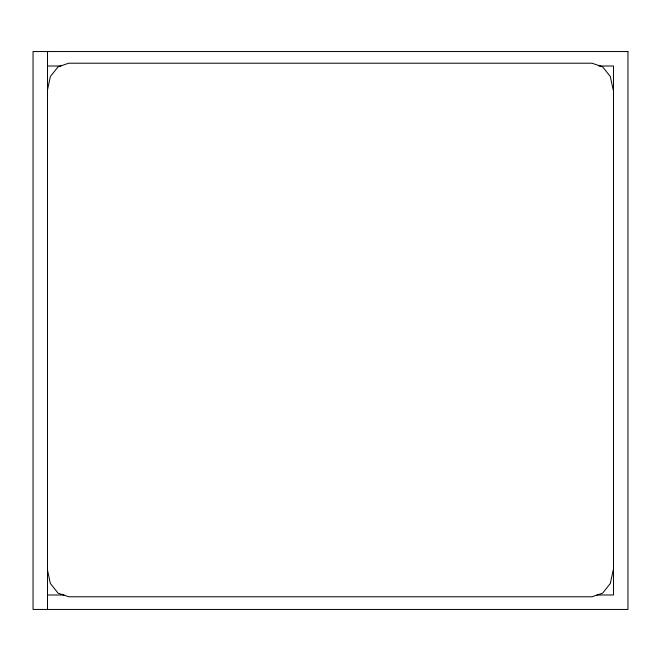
<?xml version="1.0" encoding="UTF-8"?>
<svg xmlns="http://www.w3.org/2000/svg" width="661" height="661" viewBox="0 0 661 661"><rect width="100%" height="100%" fill="white"/><g stroke="black" fill="none" stroke-linecap="round" stroke-linejoin="round"><path stroke-width="0.99" d="M47.509 89.888L50.352 76.552L58.118 66.786L68.719 63.208L591.975 63.208L602.584 66.786L610.351 76.552L613.193 89.888M613.193 570.096L610.351 583.44L602.584 593.198L591.975 596.776L68.719 596.776L58.118 593.198L50.352 583.44L47.509 570.096M47.509 66.009L61.002 66.009M599.031 66.009L613.491 66.009L613.491 594.991L596.966 594.991M47.509 594.991L64.034 594.991M47.509 51.55L47.509 609.45M627.95 51.55L33.05 51.55L33.05 609.45L627.95 609.45L627.95 51.55"/></g></svg>
